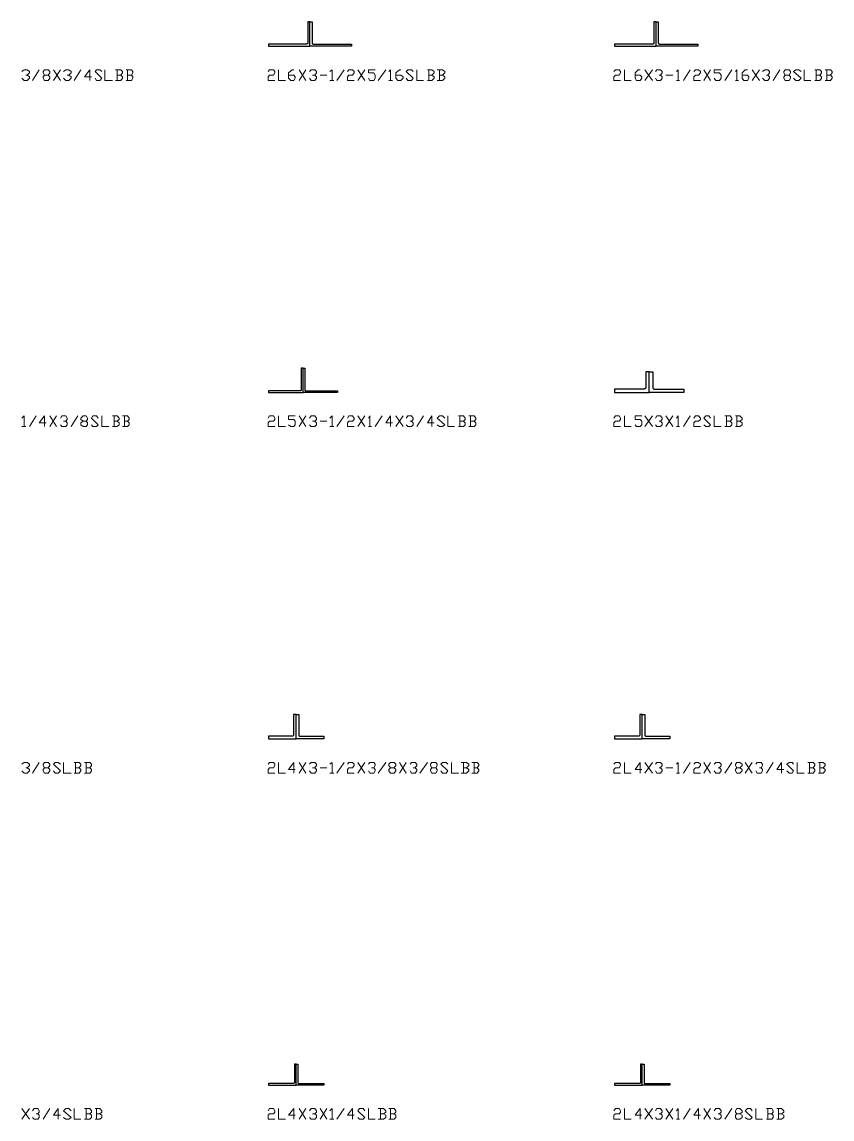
# Model space of a CAD drawing. Header units: inches. Extents: x 0 to 985, y -1555 to 12.
# Drawn here: x 864.4 to 981.4, y -1354.9 to -1196.5 of the extents above; entities that cross this region are included whole.
import ezdxf

# ---------------------------------------------------------------- set-up
doc = ezdxf.new("R2010")
doc.units = ezdxf.units.IN
doc.header["$MEASUREMENT"] = 0
doc.layers.add('AISC_STEEL', color=7, linetype='Continuous')

msp = doc.modelspace()

# ---------------------------------------------------------------- linework, layer by layer
at = {"color": 3, "lineweight": 0}
for points in [[(864.4, -1203.65), (864.72, -1203.43), (865.16, -1203.43), (865.49, -1203.65), (865.49, -1203.87), (865.16, -1204.19), (864.94, -1204.19)], [(865.92, -1204.96), (866.91, -1203.43)], [(868.21, -1204.19), (868.43, -1204.41), (868.43, -1204.63), (868.21, -1204.96), (867.67, -1204.96), (867.45, -1204.63), (867.45, -1204.41), (867.67, -1204.19), (868.21, -1204.19), (868.43, -1203.87), (868.43, -1203.65), (868.21, -1203.43), (867.67, -1203.43), (867.45, -1203.65), (867.45, -1203.87), (867.67, -1204.19)], [(868.98, -1204.96), (869.96, -1203.43)], [(868.98, -1203.43), (869.96, -1204.96)], [(870.39, -1203.65), (870.72, -1203.43), (871.16, -1203.43), (871.49, -1203.65), (871.49, -1203.87), (871.16, -1204.19), (870.94, -1204.19)], [(871.92, -1204.96), (872.9, -1203.43)], [(874.43, -1204.41), (873.45, -1204.41), (874.21, -1203.43), (874.21, -1204.96)], [(874.98, -1204.63), (875.19, -1204.96), (875.63, -1204.96), (875.96, -1204.63), (874.98, -1203.65), (875.19, -1203.43), (875.63, -1203.43), (875.96, -1203.65)], [(876.39, -1203.43), (876.39, -1204.96), (877.48, -1204.96)], [(878.68, -1204.19), (878.9, -1203.87), (878.9, -1203.65), (878.68, -1203.43), (877.92, -1203.43)], [(878.14, -1203.43), (878.14, -1204.96)], [(880.21, -1204.19), (880.43, -1203.87), (880.43, -1203.65), (880.21, -1203.43), (879.45, -1203.43)], [(879.66, -1203.43), (879.66, -1204.96)], [(899.95, -1203.65), (900.17, -1203.43), (900.71, -1203.43), (900.93, -1203.65), (900.93, -1203.87), (900.71, -1204.19), (900.17, -1204.19), (899.95, -1204.41), (899.95, -1204.96), (900.93, -1204.96)], [(901.47, -1203.43), (901.47, -1204.96), (902.46, -1204.96)], [(902.89, -1204.19), (903.66, -1204.19), (903.87, -1204.41), (903.87, -1204.63), (903.66, -1204.96), (903.22, -1204.96), (902.89, -1204.63), (902.89, -1203.87), (903.44, -1203.43), (903.66, -1203.43)], [(904.42, -1204.96), (905.4, -1203.43)], [(904.42, -1203.43), (905.4, -1204.96)], [(905.95, -1203.65), (906.16, -1203.43), (906.71, -1203.43), (906.93, -1203.65), (906.93, -1203.87), (906.71, -1204.19), (906.38, -1204.19)], [(908.89, -1203.65), (909.22, -1203.43), (909.22, -1204.96)], [(909.87, -1204.96), (910.96, -1203.43)], [(911.4, -1203.65), (911.62, -1203.43), (912.16, -1203.43), (912.38, -1203.65), (912.38, -1203.87), (912.16, -1204.19), (911.62, -1204.19), (911.4, -1204.41), (911.4, -1204.96), (912.38, -1204.96)], [(912.92, -1204.96), (913.91, -1203.43)], [(912.92, -1203.43), (913.91, -1204.96)], [(914.45, -1204.63), (914.67, -1204.96), (915.22, -1204.96), (915.43, -1204.63), (915.43, -1204.19), (915.22, -1203.87), (914.45, -1203.87), (914.45, -1203.43), (915.43, -1203.43)], [(915.87, -1204.96), (916.96, -1203.43)], [(917.4, -1203.65), (917.61, -1203.43), (917.61, -1204.96)], [(918.38, -1204.19), (919.14, -1204.19), (919.47, -1204.41), (919.47, -1204.63), (919.14, -1204.96), (918.7, -1204.96), (918.38, -1204.63), (918.38, -1203.87), (918.92, -1203.43), (919.14, -1203.43)], [(919.9, -1204.63), (920.12, -1204.96), (920.67, -1204.96), (920.89, -1204.63), (919.9, -1203.65), (920.12, -1203.43), (920.67, -1203.43), (920.89, -1203.65)], [(921.43, -1203.43), (921.43, -1204.96), (922.41, -1204.96)], [(923.61, -1204.19), (923.94, -1203.87), (923.94, -1203.65), (923.61, -1203.43), (922.96, -1203.43)], [(923.18, -1203.43), (923.18, -1204.96)], [(925.14, -1204.19), (925.47, -1203.87), (925.47, -1203.65), (925.14, -1203.43), (924.38, -1203.43)], [(924.7, -1203.43), (924.7, -1204.96)], [(949.89, -1203.65), (950.11, -1203.43), (950.66, -1203.43), (950.87, -1203.65), (950.87, -1203.87), (950.66, -1204.19), (950.11, -1204.19), (949.89, -1204.41), (949.89, -1204.96), (950.87, -1204.96)], [(951.42, -1203.43), (951.42, -1204.96), (952.4, -1204.96)], [(952.95, -1204.19), (953.71, -1204.19), (953.93, -1204.41), (953.93, -1204.63), (953.71, -1204.96), (953.16, -1204.96), (952.95, -1204.63), (952.95, -1203.87), (953.38, -1203.43), (953.71, -1203.43)], [(954.36, -1204.96), (955.45, -1203.43)], [(954.36, -1203.43), (955.45, -1204.96)], [(955.89, -1203.65), (956.11, -1203.43), (956.65, -1203.43), (956.87, -1203.65), (956.87, -1203.87), (956.65, -1204.19), (956.44, -1204.19)], [(958.94, -1203.65), (959.16, -1203.43), (959.16, -1204.96)], [(959.93, -1204.96), (960.91, -1203.43)], [(961.45, -1203.65), (961.67, -1203.43), (962.11, -1203.43), (962.43, -1203.65), (962.43, -1203.87), (962.11, -1204.19), (961.67, -1204.19), (961.45, -1204.41), (961.45, -1204.96), (962.43, -1204.96)], [(962.87, -1204.96), (963.85, -1203.43)], [(962.87, -1203.43), (963.85, -1204.96)], [(964.4, -1204.63), (964.62, -1204.96), (965.16, -1204.96), (965.38, -1204.63), (965.38, -1204.19), (965.16, -1203.87), (964.4, -1203.87), (964.4, -1203.43), (965.38, -1203.43)], [(965.92, -1204.96), (966.91, -1203.43)], [(967.45, -1203.65), (967.67, -1203.43), (967.67, -1204.96)], [(968.43, -1204.19), (969.2, -1204.19), (969.41, -1204.41), (969.41, -1204.63), (969.2, -1204.96), (968.65, -1204.96), (968.43, -1204.63), (968.43, -1203.87), (968.87, -1203.43), (969.2, -1203.43)], [(969.85, -1204.96), (970.94, -1203.43)], [(969.85, -1203.43), (970.94, -1204.96)], [(971.38, -1203.65), (971.7, -1203.43), (972.14, -1203.43), (972.36, -1203.65), (972.36, -1203.87), (972.14, -1204.19), (971.92, -1204.19)], [(972.9, -1204.96), (973.88, -1203.43)], [(975.19, -1204.19), (975.41, -1204.41), (975.41, -1204.63), (975.19, -1204.96), (974.65, -1204.96), (974.43, -1204.63), (974.43, -1204.41), (974.65, -1204.19), (975.19, -1204.19), (975.41, -1203.87), (975.41, -1203.65), (975.19, -1203.43), (974.65, -1203.43), (974.43, -1203.65), (974.43, -1203.87), (974.65, -1204.19)], [(975.85, -1204.63), (976.17, -1204.96), (976.61, -1204.96), (976.94, -1204.63), (975.85, -1203.65), (976.17, -1203.43), (976.61, -1203.43), (976.94, -1203.65)], [(977.37, -1203.43), (977.37, -1204.96), (978.36, -1204.96)], [(979.66, -1204.19), (979.88, -1203.87), (979.88, -1203.65), (979.66, -1203.43), (978.9, -1203.43)], [(979.12, -1203.43), (979.12, -1204.96)], [(981.19, -1204.19), (981.41, -1203.87), (981.41, -1203.65), (981.19, -1203.43), (980.43, -1203.43)], [(980.65, -1203.43), (980.65, -1204.96)], [(865.16, -1204.19), (865.49, -1204.41), (865.49, -1204.63), (865.16, -1204.96), (864.72, -1204.96), (864.4, -1204.63)], [(871.16, -1204.19), (871.49, -1204.41), (871.49, -1204.63), (871.16, -1204.96), (870.72, -1204.96), (870.39, -1204.63)], [(877.92, -1204.96), (878.68, -1204.96), (878.9, -1204.63), (878.9, -1204.41), (878.68, -1204.19), (878.14, -1204.19)], [(879.45, -1204.96), (880.21, -1204.96), (880.43, -1204.63), (880.43, -1204.41), (880.21, -1204.19), (879.66, -1204.19)], [(906.71, -1204.19), (906.93, -1204.41), (906.93, -1204.63), (906.71, -1204.96), (906.16, -1204.96), (905.95, -1204.63)], [(907.47, -1204.19), (908.45, -1204.19)], [(908.89, -1204.96), (909.44, -1204.96)], [(917.4, -1204.96), (917.94, -1204.96)], [(922.96, -1204.96), (923.61, -1204.96), (923.94, -1204.63), (923.94, -1204.41), (923.61, -1204.19), (923.18, -1204.19)], [(924.38, -1204.96), (925.14, -1204.96), (925.47, -1204.63), (925.47, -1204.41), (925.14, -1204.19), (924.7, -1204.19)], [(956.65, -1204.19), (956.87, -1204.41), (956.87, -1204.63), (956.65, -1204.96), (956.11, -1204.96), (955.89, -1204.63)], [(957.42, -1204.19), (958.4, -1204.19)], [(958.94, -1204.96), (959.38, -1204.96)], [(967.45, -1204.96), (967.89, -1204.96)], [(972.14, -1204.19), (972.36, -1204.41), (972.36, -1204.63), (972.14, -1204.96), (971.7, -1204.96), (971.38, -1204.63)], [(978.9, -1204.96), (979.66, -1204.96), (979.88, -1204.63), (979.88, -1204.41), (979.66, -1204.19), (979.12, -1204.19)], [(980.43, -1204.96), (981.19, -1204.96), (981.41, -1204.63), (981.41, -1204.41), (981.19, -1204.19), (980.65, -1204.19)], [(864.4, -1253.7), (864.72, -1253.38), (864.72, -1254.9)], [(865.49, -1254.9), (866.47, -1253.38)], [(867.89, -1254.36), (866.91, -1254.36), (867.67, -1253.38), (867.67, -1254.9)], [(868.43, -1254.9), (869.41, -1253.38)], [(868.43, -1253.38), (869.41, -1254.9)], [(869.96, -1253.7), (870.18, -1253.38), (870.72, -1253.38), (870.94, -1253.7), (870.94, -1253.92), (870.72, -1254.14), (870.39, -1254.14)], [(870.72, -1254.14), (870.94, -1254.36), (870.94, -1254.68), (870.72, -1254.9), (870.18, -1254.9), (869.96, -1254.68)], [(871.49, -1254.9), (872.47, -1253.38)], [(873.67, -1254.14), (873.88, -1254.36), (873.88, -1254.68), (873.67, -1254.9), (873.23, -1254.9), (872.9, -1254.68), (872.9, -1254.36), (873.23, -1254.14), (873.67, -1254.14), (873.88, -1253.92), (873.88, -1253.7), (873.67, -1253.38), (873.23, -1253.38), (872.9, -1253.7), (872.9, -1253.92), (873.23, -1254.14)], [(874.43, -1254.68), (874.65, -1254.9), (875.19, -1254.9), (875.41, -1254.68), (874.43, -1253.7), (874.65, -1253.38), (875.19, -1253.38), (875.41, -1253.7)], [(875.96, -1253.38), (875.96, -1254.9), (876.94, -1254.9)], [(878.14, -1254.14), (878.46, -1253.92), (878.46, -1253.7), (878.14, -1253.38), (877.48, -1253.38)], [(877.48, -1254.9), (878.14, -1254.9), (878.46, -1254.68), (878.46, -1254.36), (878.14, -1254.14), (877.7, -1254.14)], [(877.7, -1253.38), (877.7, -1254.9)], [(879.66, -1254.14), (879.88, -1253.92), (879.88, -1253.7), (879.66, -1253.38), (878.9, -1253.38)], [(878.9, -1254.9), (879.66, -1254.9), (879.88, -1254.68), (879.88, -1254.36), (879.66, -1254.14), (879.23, -1254.14)], [(879.23, -1253.38), (879.23, -1254.9)], [(899.95, -1253.7), (900.17, -1253.38), (900.71, -1253.38), (900.93, -1253.7), (900.93, -1253.92), (900.71, -1254.14), (900.17, -1254.14), (899.95, -1254.36), (899.95, -1254.9), (900.93, -1254.9)], [(901.47, -1253.38), (901.47, -1254.9), (902.46, -1254.9)], [(902.89, -1254.68), (903.22, -1254.9), (903.66, -1254.9), (903.87, -1254.68), (903.87, -1254.14), (903.66, -1253.92), (902.89, -1253.92), (902.89, -1253.38), (903.87, -1253.38)], [(904.42, -1254.9), (905.4, -1253.38)], [(904.42, -1253.38), (905.4, -1254.9)], [(905.95, -1253.7), (906.16, -1253.38), (906.71, -1253.38), (906.93, -1253.7), (906.93, -1253.92), (906.71, -1254.14), (906.38, -1254.14)], [(906.71, -1254.14), (906.93, -1254.36), (906.93, -1254.68), (906.71, -1254.9), (906.16, -1254.9), (905.95, -1254.68)], [(907.47, -1254.14), (908.45, -1254.14)], [(908.89, -1253.7), (909.22, -1253.38), (909.22, -1254.9)], [(909.87, -1254.9), (910.96, -1253.38)], [(911.4, -1253.7), (911.62, -1253.38), (912.16, -1253.38), (912.38, -1253.7), (912.38, -1253.92), (912.16, -1254.14), (911.62, -1254.14), (911.4, -1254.36), (911.4, -1254.9), (912.38, -1254.9)], [(912.92, -1254.9), (913.91, -1253.38)], [(912.92, -1253.38), (913.91, -1254.9)], [(914.45, -1253.7), (914.67, -1253.38), (914.67, -1254.9)], [(915.43, -1254.9), (916.41, -1253.38)], [(917.94, -1254.36), (916.96, -1254.36), (917.61, -1253.38), (917.61, -1254.9)], [(918.38, -1254.9), (919.47, -1253.38)], [(918.38, -1253.38), (919.47, -1254.9)], [(919.9, -1253.7), (920.12, -1253.38), (920.67, -1253.38), (920.89, -1253.7), (920.89, -1253.92), (920.67, -1254.14), (920.45, -1254.14)], [(920.67, -1254.14), (920.89, -1254.36), (920.89, -1254.68), (920.67, -1254.9), (920.12, -1254.9), (919.9, -1254.68)], [(921.43, -1254.9), (922.41, -1253.38)], [(923.94, -1254.36), (922.96, -1254.36), (923.61, -1253.38), (923.61, -1254.9)], [(924.38, -1254.68), (924.7, -1254.9), (925.14, -1254.9), (925.47, -1254.68), (924.38, -1253.7), (924.7, -1253.38), (925.14, -1253.38), (925.47, -1253.7)], [(925.9, -1253.38), (925.9, -1254.9), (926.88, -1254.9)], [(928.19, -1254.14), (928.41, -1253.92), (928.41, -1253.7), (928.19, -1253.38), (927.43, -1253.38)], [(927.43, -1254.9), (928.19, -1254.9), (928.41, -1254.68), (928.41, -1254.36), (928.19, -1254.14), (927.65, -1254.14)], [(927.65, -1253.38), (927.65, -1254.9)], [(929.72, -1254.14), (929.94, -1253.92), (929.94, -1253.7), (929.72, -1253.38), (928.96, -1253.38)], [(928.96, -1254.9), (929.72, -1254.9), (929.94, -1254.68), (929.94, -1254.36), (929.72, -1254.14), (929.17, -1254.14)], [(929.17, -1253.38), (929.17, -1254.9)], [(949.89, -1253.7), (950.11, -1253.38), (950.66, -1253.38), (950.87, -1253.7), (950.87, -1253.92), (950.66, -1254.14), (950.11, -1254.14), (949.89, -1254.36), (949.89, -1254.9), (950.87, -1254.9)], [(951.42, -1253.38), (951.42, -1254.9), (952.4, -1254.9)], [(952.95, -1254.68), (953.16, -1254.9), (953.71, -1254.9), (953.93, -1254.68), (953.93, -1254.14), (953.71, -1253.92), (952.95, -1253.92), (952.95, -1253.38), (953.93, -1253.38)], [(954.36, -1254.9), (955.45, -1253.38)], [(954.36, -1253.38), (955.45, -1254.9)], [(955.89, -1253.7), (956.11, -1253.38), (956.65, -1253.38), (956.87, -1253.7), (956.87, -1253.92), (956.65, -1254.14), (956.44, -1254.14)], [(956.65, -1254.14), (956.87, -1254.36), (956.87, -1254.68), (956.65, -1254.9), (956.11, -1254.9), (955.89, -1254.68)], [(957.42, -1254.9), (958.4, -1253.38)], [(957.42, -1253.38), (958.4, -1254.9)], [(958.94, -1253.7), (959.16, -1253.38), (959.16, -1254.9)], [(959.93, -1254.9), (960.91, -1253.38)], [(961.45, -1253.7), (961.67, -1253.38), (962.11, -1253.38), (962.43, -1253.7), (962.43, -1253.92), (962.11, -1254.14), (961.67, -1254.14), (961.45, -1254.36), (961.45, -1254.9), (962.43, -1254.9)], [(962.87, -1254.68), (963.2, -1254.9), (963.63, -1254.9), (963.85, -1254.68), (962.87, -1253.7), (963.2, -1253.38), (963.63, -1253.38), (963.85, -1253.7)], [(964.4, -1253.38), (964.4, -1254.9), (965.38, -1254.9)], [(966.69, -1254.14), (966.91, -1253.92), (966.91, -1253.7), (966.69, -1253.38), (965.92, -1253.38)], [(965.92, -1254.9), (966.69, -1254.9), (966.91, -1254.68), (966.91, -1254.36), (966.69, -1254.14), (966.14, -1254.14)], [(966.14, -1253.38), (966.14, -1254.9)], [(968.1, -1254.14), (968.43, -1253.92), (968.43, -1253.7), (968.1, -1253.38), (967.45, -1253.38)], [(967.45, -1254.9), (968.1, -1254.9), (968.43, -1254.68), (968.43, -1254.36), (968.1, -1254.14), (967.67, -1254.14)], [(967.67, -1253.38), (967.67, -1254.9)], [(864.4, -1254.9), (864.94, -1254.9)], [(908.89, -1254.9), (909.44, -1254.9)], [(914.45, -1254.9), (914.89, -1254.9)], [(958.94, -1254.9), (959.38, -1254.9)], [(864.4, -1303.65), (864.72, -1303.43), (865.16, -1303.43), (865.49, -1303.65), (865.49, -1303.87), (865.16, -1304.19), (864.94, -1304.19)], [(865.92, -1304.96), (866.91, -1303.43)], [(868.21, -1304.19), (868.43, -1304.41), (868.43, -1304.63), (868.21, -1304.96), (867.67, -1304.96), (867.45, -1304.63), (867.45, -1304.41), (867.67, -1304.19), (868.21, -1304.19), (868.43, -1303.87), (868.43, -1303.65), (868.21, -1303.43), (867.67, -1303.43), (867.45, -1303.65), (867.45, -1303.87), (867.67, -1304.19)], [(868.98, -1304.63), (869.2, -1304.96), (869.63, -1304.96), (869.96, -1304.63), (868.98, -1303.65), (869.2, -1303.43), (869.63, -1303.43), (869.96, -1303.65)], [(870.39, -1303.43), (870.39, -1304.96), (871.49, -1304.96)], [(872.68, -1304.19), (872.9, -1303.87), (872.9, -1303.65), (872.68, -1303.43), (871.92, -1303.43)], [(872.14, -1303.43), (872.14, -1304.96)], [(874.21, -1304.19), (874.43, -1303.87), (874.43, -1303.65), (874.21, -1303.43), (873.45, -1303.43)], [(873.67, -1303.43), (873.67, -1304.96)], [(899.95, -1303.65), (900.17, -1303.43), (900.71, -1303.43), (900.93, -1303.65), (900.93, -1303.87), (900.71, -1304.19), (900.17, -1304.19), (899.95, -1304.41), (899.95, -1304.96), (900.93, -1304.96)], [(901.47, -1303.43), (901.47, -1304.96), (902.46, -1304.96)], [(903.87, -1304.41), (902.89, -1304.41), (903.66, -1303.43), (903.66, -1304.96)], [(904.42, -1304.96), (905.4, -1303.43)], [(904.42, -1303.43), (905.4, -1304.96)], [(905.95, -1303.65), (906.16, -1303.43), (906.71, -1303.43), (906.93, -1303.65), (906.93, -1303.87), (906.71, -1304.19), (906.38, -1304.19)], [(908.89, -1303.65), (909.22, -1303.43), (909.22, -1304.96)], [(909.87, -1304.96), (910.96, -1303.43)], [(911.4, -1303.65), (911.62, -1303.43), (912.16, -1303.43), (912.38, -1303.65), (912.38, -1303.87), (912.16, -1304.19), (911.62, -1304.19), (911.4, -1304.41), (911.4, -1304.96), (912.38, -1304.96)], [(912.92, -1304.96), (913.91, -1303.43)], [(912.92, -1303.43), (913.91, -1304.96)], [(914.45, -1303.65), (914.67, -1303.43), (915.22, -1303.43), (915.43, -1303.65), (915.43, -1303.87), (915.22, -1304.19), (914.89, -1304.19)], [(915.87, -1304.96), (916.96, -1303.43)], [(918.16, -1304.19), (918.38, -1304.41), (918.38, -1304.63), (918.16, -1304.96), (917.61, -1304.96), (917.4, -1304.63), (917.4, -1304.41), (917.61, -1304.19), (918.16, -1304.19), (918.38, -1303.87), (918.38, -1303.65), (918.16, -1303.43), (917.61, -1303.43), (917.4, -1303.65), (917.4, -1303.87), (917.61, -1304.19)], [(918.92, -1304.96), (919.9, -1303.43)], [(918.92, -1303.43), (919.9, -1304.96)], [(920.45, -1303.65), (920.67, -1303.43), (921.21, -1303.43), (921.43, -1303.65), (921.43, -1303.87), (921.21, -1304.19), (920.89, -1304.19)], [(921.87, -1304.96), (922.96, -1303.43)], [(924.16, -1304.19), (924.38, -1304.41), (924.38, -1304.63), (924.16, -1304.96), (923.61, -1304.96), (923.39, -1304.63), (923.39, -1304.41), (923.61, -1304.19), (924.16, -1304.19), (924.38, -1303.87), (924.38, -1303.65), (924.16, -1303.43), (923.61, -1303.43), (923.39, -1303.65), (923.39, -1303.87), (923.61, -1304.19)], [(924.92, -1304.63), (925.14, -1304.96), (925.68, -1304.96), (925.9, -1304.63), (924.92, -1303.65), (925.14, -1303.43), (925.68, -1303.43), (925.9, -1303.65)], [(926.45, -1303.43), (926.45, -1304.96), (927.43, -1304.96)], [(928.63, -1304.19), (928.96, -1303.87), (928.96, -1303.65), (928.63, -1303.43), (927.86, -1303.43)], [(928.19, -1303.43), (928.19, -1304.96)], [(930.16, -1304.19), (930.37, -1303.87), (930.37, -1303.65), (930.16, -1303.43), (929.39, -1303.43)], [(929.72, -1303.43), (929.72, -1304.96)], [(949.89, -1303.65), (950.11, -1303.43), (950.66, -1303.43), (950.87, -1303.65), (950.87, -1303.87), (950.66, -1304.19), (950.11, -1304.19), (949.89, -1304.41), (949.89, -1304.96), (950.87, -1304.96)], [(951.42, -1303.43), (951.42, -1304.96), (952.4, -1304.96)], [(953.93, -1304.41), (952.95, -1304.41), (953.71, -1303.43), (953.71, -1304.96)], [(954.36, -1304.96), (955.45, -1303.43)], [(954.36, -1303.43), (955.45, -1304.96)], [(955.89, -1303.65), (956.11, -1303.43), (956.65, -1303.43), (956.87, -1303.65), (956.87, -1303.87), (956.65, -1304.19), (956.44, -1304.19)], [(958.94, -1303.65), (959.16, -1303.43), (959.16, -1304.96)], [(959.93, -1304.96), (960.91, -1303.43)], [(961.45, -1303.65), (961.67, -1303.43), (962.11, -1303.43), (962.43, -1303.65), (962.43, -1303.87), (962.11, -1304.19), (961.67, -1304.19), (961.45, -1304.41), (961.45, -1304.96), (962.43, -1304.96)], [(962.87, -1304.96), (963.85, -1303.43)], [(962.87, -1303.43), (963.85, -1304.96)], [(964.4, -1303.65), (964.62, -1303.43), (965.16, -1303.43), (965.38, -1303.65), (965.38, -1303.87), (965.16, -1304.19), (964.94, -1304.19)], [(965.92, -1304.96), (966.91, -1303.43)], [(968.1, -1304.19), (968.43, -1304.41), (968.43, -1304.63), (968.1, -1304.96), (967.67, -1304.96), (967.45, -1304.63), (967.45, -1304.41), (967.67, -1304.19), (968.1, -1304.19), (968.43, -1303.87), (968.43, -1303.65), (968.1, -1303.43), (967.67, -1303.43), (967.45, -1303.65), (967.45, -1303.87), (967.67, -1304.19)], [(968.87, -1304.96), (969.85, -1303.43)], [(968.87, -1303.43), (969.85, -1304.96)], [(970.4, -1303.65), (970.61, -1303.43), (971.16, -1303.43), (971.38, -1303.65), (971.38, -1303.87), (971.16, -1304.19), (970.94, -1304.19)], [(971.92, -1304.96), (972.9, -1303.43)], [(974.43, -1304.41), (973.45, -1304.41), (974.1, -1303.43), (974.1, -1304.96)], [(974.87, -1304.63), (975.19, -1304.96), (975.63, -1304.96), (975.85, -1304.63), (974.87, -1303.65), (975.19, -1303.43), (975.63, -1303.43), (975.85, -1303.65)], [(976.39, -1303.43), (976.39, -1304.96), (977.37, -1304.96)], [(978.68, -1304.19), (978.9, -1303.87), (978.9, -1303.65), (978.68, -1303.43), (977.92, -1303.43)], [(978.14, -1303.43), (978.14, -1304.96)], [(980.1, -1304.19), (980.43, -1303.87), (980.43, -1303.65), (980.1, -1303.43), (979.45, -1303.43)], [(979.66, -1303.43), (979.66, -1304.96)], [(865.16, -1304.19), (865.49, -1304.41), (865.49, -1304.63), (865.16, -1304.96), (864.72, -1304.96), (864.4, -1304.63)], [(871.92, -1304.96), (872.68, -1304.96), (872.9, -1304.63), (872.9, -1304.41), (872.68, -1304.19), (872.14, -1304.19)], [(873.45, -1304.96), (874.21, -1304.96), (874.43, -1304.63), (874.43, -1304.41), (874.21, -1304.19), (873.67, -1304.19)], [(906.71, -1304.19), (906.93, -1304.41), (906.93, -1304.63), (906.71, -1304.96), (906.16, -1304.96), (905.95, -1304.63)], [(907.47, -1304.19), (908.45, -1304.19)], [(908.89, -1304.96), (909.44, -1304.96)], [(915.22, -1304.19), (915.43, -1304.41), (915.43, -1304.63), (915.22, -1304.96), (914.67, -1304.96), (914.45, -1304.63)], [(921.21, -1304.19), (921.43, -1304.41), (921.43, -1304.63), (921.21, -1304.96), (920.67, -1304.96), (920.45, -1304.63)], [(927.86, -1304.96), (928.63, -1304.96), (928.96, -1304.63), (928.96, -1304.41), (928.63, -1304.19), (928.19, -1304.19)], [(929.39, -1304.96), (930.16, -1304.96), (930.37, -1304.63), (930.37, -1304.41), (930.16, -1304.19), (929.72, -1304.19)], [(956.65, -1304.19), (956.87, -1304.41), (956.87, -1304.63), (956.65, -1304.96), (956.11, -1304.96), (955.89, -1304.63)], [(957.42, -1304.19), (958.4, -1304.19)], [(958.94, -1304.96), (959.38, -1304.96)], [(965.16, -1304.19), (965.38, -1304.41), (965.38, -1304.63), (965.16, -1304.96), (964.62, -1304.96), (964.4, -1304.63)], [(971.16, -1304.19), (971.38, -1304.41), (971.38, -1304.63), (971.16, -1304.96), (970.61, -1304.96), (970.4, -1304.63)], [(977.92, -1304.96), (978.68, -1304.96), (978.9, -1304.63), (978.9, -1304.41), (978.68, -1304.19), (978.14, -1304.19)], [(979.45, -1304.96), (980.1, -1304.96), (980.43, -1304.63), (980.43, -1304.41), (980.1, -1304.19), (979.66, -1304.19)], [(864.4, -1354.9), (865.49, -1353.38)], [(864.4, -1353.38), (865.49, -1354.9)], [(865.92, -1353.7), (866.14, -1353.38), (866.69, -1353.38), (866.91, -1353.7), (866.91, -1353.92), (866.69, -1354.14), (866.47, -1354.14)], [(866.69, -1354.14), (866.91, -1354.36), (866.91, -1354.69), (866.69, -1354.9), (866.14, -1354.9), (865.92, -1354.69)], [(867.45, -1354.9), (868.43, -1353.38)], [(869.96, -1354.36), (868.98, -1354.36), (869.63, -1353.38), (869.63, -1354.9)], [(870.39, -1354.69), (870.72, -1354.9), (871.16, -1354.9), (871.49, -1354.69), (870.39, -1353.7), (870.72, -1353.38), (871.16, -1353.38), (871.49, -1353.7)], [(871.92, -1353.38), (871.92, -1354.9), (872.9, -1354.9)], [(874.21, -1354.14), (874.43, -1353.92), (874.43, -1353.7), (874.21, -1353.38), (873.45, -1353.38)], [(873.45, -1354.9), (874.21, -1354.9), (874.43, -1354.69), (874.43, -1354.36), (874.21, -1354.14), (873.67, -1354.14)], [(873.67, -1353.38), (873.67, -1354.9)], [(875.63, -1354.14), (875.96, -1353.92), (875.96, -1353.7), (875.63, -1353.38), (874.98, -1353.38)], [(874.98, -1354.9), (875.63, -1354.9), (875.96, -1354.69), (875.96, -1354.36), (875.63, -1354.14), (875.19, -1354.14)], [(875.19, -1353.38), (875.19, -1354.9)], [(899.95, -1353.7), (900.17, -1353.38), (900.71, -1353.38), (900.93, -1353.7), (900.93, -1353.92), (900.71, -1354.14), (900.17, -1354.14), (899.95, -1354.36), (899.95, -1354.9), (900.93, -1354.9)], [(901.47, -1353.38), (901.47, -1354.9), (902.46, -1354.9)], [(903.87, -1354.36), (902.89, -1354.36), (903.66, -1353.38), (903.66, -1354.9)], [(904.42, -1354.9), (905.4, -1353.38)], [(904.42, -1353.38), (905.4, -1354.9)], [(905.95, -1353.7), (906.16, -1353.38), (906.71, -1353.38), (906.93, -1353.7), (906.93, -1353.92), (906.71, -1354.14), (906.38, -1354.14)], [(906.71, -1354.14), (906.93, -1354.36), (906.93, -1354.69), (906.71, -1354.9), (906.16, -1354.9), (905.95, -1354.69)], [(907.47, -1354.9), (908.45, -1353.38)], [(907.47, -1353.38), (908.45, -1354.9)], [(908.89, -1353.7), (909.22, -1353.38), (909.22, -1354.9)], [(909.87, -1354.9), (910.96, -1353.38)], [(912.38, -1354.36), (911.4, -1354.36), (912.16, -1353.38), (912.16, -1354.9)], [(912.92, -1354.69), (913.14, -1354.9), (913.69, -1354.9), (913.91, -1354.69), (912.92, -1353.7), (913.14, -1353.38), (913.69, -1353.38), (913.91, -1353.7)], [(914.45, -1353.38), (914.45, -1354.9), (915.43, -1354.9)], [(916.63, -1354.14), (916.96, -1353.92), (916.96, -1353.7), (916.63, -1353.38), (915.87, -1353.38)], [(915.87, -1354.9), (916.63, -1354.9), (916.96, -1354.69), (916.96, -1354.36), (916.63, -1354.14), (916.2, -1354.14)], [(916.2, -1353.38), (916.2, -1354.9)], [(918.16, -1354.14), (918.38, -1353.92), (918.38, -1353.7), (918.16, -1353.38), (917.4, -1353.38)], [(917.4, -1354.9), (918.16, -1354.9), (918.38, -1354.69), (918.38, -1354.36), (918.16, -1354.14), (917.61, -1354.14)], [(917.61, -1353.38), (917.61, -1354.9)], [(949.89, -1353.7), (950.11, -1353.38), (950.66, -1353.38), (950.87, -1353.7), (950.87, -1353.92), (950.66, -1354.14), (950.11, -1354.14), (949.89, -1354.36), (949.89, -1354.9), (950.87, -1354.9)], [(951.42, -1353.38), (951.42, -1354.9), (952.4, -1354.9)], [(953.93, -1354.36), (952.95, -1354.36), (953.71, -1353.38), (953.71, -1354.9)], [(954.36, -1354.9), (955.45, -1353.38)], [(954.36, -1353.38), (955.45, -1354.9)], [(955.89, -1353.7), (956.11, -1353.38), (956.65, -1353.38), (956.87, -1353.7), (956.87, -1353.92), (956.65, -1354.14), (956.44, -1354.14)], [(956.65, -1354.14), (956.87, -1354.36), (956.87, -1354.69), (956.65, -1354.9), (956.11, -1354.9), (955.89, -1354.69)], [(957.42, -1354.9), (958.4, -1353.38)], [(957.42, -1353.38), (958.4, -1354.9)], [(958.94, -1353.7), (959.16, -1353.38), (959.16, -1354.9)], [(959.93, -1354.9), (960.91, -1353.38)], [(962.43, -1354.36), (961.45, -1354.36), (962.11, -1353.38), (962.11, -1354.9)], [(962.87, -1354.9), (963.85, -1353.38)], [(962.87, -1353.38), (963.85, -1354.9)], [(964.4, -1353.7), (964.62, -1353.38), (965.16, -1353.38), (965.38, -1353.7), (965.38, -1353.92), (965.16, -1354.14), (964.94, -1354.14)], [(965.16, -1354.14), (965.38, -1354.36), (965.38, -1354.69), (965.16, -1354.9), (964.62, -1354.9), (964.4, -1354.69)], [(965.92, -1354.9), (966.91, -1353.38)], [(968.1, -1354.14), (968.43, -1354.36), (968.43, -1354.69), (968.1, -1354.9), (967.67, -1354.9), (967.45, -1354.69), (967.45, -1354.36), (967.67, -1354.14), (968.1, -1354.14), (968.43, -1353.92), (968.43, -1353.7), (968.1, -1353.38), (967.67, -1353.38), (967.45, -1353.7), (967.45, -1353.92), (967.67, -1354.14)], [(968.87, -1354.69), (969.2, -1354.9), (969.63, -1354.9), (969.85, -1354.69), (968.87, -1353.7), (969.2, -1353.38), (969.63, -1353.38), (969.85, -1353.7)], [(970.4, -1353.38), (970.4, -1354.9), (971.38, -1354.9)], [(972.69, -1354.14), (972.9, -1353.92), (972.9, -1353.7), (972.69, -1353.38), (971.92, -1353.38)], [(971.92, -1354.9), (972.69, -1354.9), (972.9, -1354.69), (972.9, -1354.36), (972.69, -1354.14), (972.14, -1354.14)], [(972.14, -1353.38), (972.14, -1354.9)], [(974.1, -1354.14), (974.43, -1353.92), (974.43, -1353.7), (974.1, -1353.38), (973.45, -1353.38)], [(973.45, -1354.9), (974.1, -1354.9), (974.43, -1354.69), (974.43, -1354.36), (974.1, -1354.14), (973.67, -1354.14)], [(973.67, -1353.38), (973.67, -1354.9)], [(908.89, -1354.9), (909.44, -1354.9)], [(958.94, -1354.9), (959.38, -1354.9)]]:
    msp.add_lwpolyline(points, dxfattribs=at)
at = {"layer": 'AISC_STEEL'}
for points in [[(900, -1200), (906, -1200), (906, -1196.5), (905.69, -1196.5), (905.69, -1199.53), (905.69, -1199.55), (905.68, -1199.57), (905.68, -1199.59), (905.67, -1199.61), (905.65, -1199.63), (905.64, -1199.64), (905.63, -1199.65), (905.61, -1199.67), (905.59, -1199.68), (905.57, -1199.68), (905.55, -1199.69), (905.53, -1199.69), (900, -1199.69)], [(912, -1200), (906, -1200), (906, -1196.5), (906.31, -1196.5), (906.31, -1199.53), (906.31, -1199.55), (906.32, -1199.57), (906.32, -1199.59), (906.33, -1199.61), (906.35, -1199.63), (906.36, -1199.64), (906.37, -1199.65), (906.39, -1199.67), (906.41, -1199.68), (906.43, -1199.68), (906.45, -1199.69), (906.47, -1199.69), (912, -1199.69)], [(950, -1200), (956, -1200), (956, -1196.5), (955.69, -1196.5), (955.69, -1199.53), (955.69, -1199.55), (955.68, -1199.57), (955.68, -1199.59), (955.67, -1199.61), (955.65, -1199.63), (955.64, -1199.64), (955.63, -1199.65), (955.61, -1199.67), (955.59, -1199.68), (955.57, -1199.68), (955.55, -1199.69), (955.53, -1199.69), (950, -1199.69)], [(962, -1200), (956, -1200), (956, -1196.5), (956.31, -1196.5), (956.31, -1199.53), (956.31, -1199.55), (956.32, -1199.57), (956.32, -1199.59), (956.33, -1199.61), (956.35, -1199.63), (956.36, -1199.64), (956.37, -1199.65), (956.39, -1199.67), (956.41, -1199.68), (956.43, -1199.68), (956.45, -1199.69), (956.47, -1199.69), (962, -1199.69)], [(900, -1250), (905, -1250), (905, -1246.5), (904.75, -1246.5), (904.75, -1249.62), (904.75, -1249.64), (904.75, -1249.66), (904.74, -1249.67), (904.73, -1249.69), (904.72, -1249.7), (904.71, -1249.71), (904.7, -1249.72), (904.69, -1249.73), (904.67, -1249.74), (904.66, -1249.75), (904.64, -1249.75), (904.62, -1249.75), (900, -1249.75)], [(910, -1250), (905, -1250), (905, -1246.5), (905.25, -1246.5), (905.25, -1249.62), (905.25, -1249.64), (905.25, -1249.66), (905.26, -1249.67), (905.27, -1249.69), (905.28, -1249.7), (905.29, -1249.71), (905.3, -1249.72), (905.31, -1249.73), (905.33, -1249.74), (905.34, -1249.75), (905.36, -1249.75), (905.38, -1249.75), (910, -1249.75)], [(950, -1250), (955, -1250), (955, -1247), (954.5, -1247), (954.5, -1249.25), (954.5, -1249.28), (954.49, -1249.31), (954.49, -1249.33), (954.48, -1249.36), (954.46, -1249.38), (954.45, -1249.41), (954.43, -1249.43), (954.41, -1249.45), (954.38, -1249.46), (954.36, -1249.48), (954.33, -1249.49), (954.31, -1249.49), (954.28, -1249.5), (954.25, -1249.5), (950, -1249.5)], [(960, -1250), (955, -1250), (955, -1247), (955.5, -1247), (955.5, -1249.25), (955.5, -1249.28), (955.51, -1249.31), (955.51, -1249.33), (955.52, -1249.36), (955.54, -1249.38), (955.55, -1249.41), (955.57, -1249.43), (955.59, -1249.45), (955.62, -1249.46), (955.64, -1249.48), (955.67, -1249.49), (955.69, -1249.49), (955.72, -1249.5), (955.75, -1249.5), (960, -1249.5)], [(900, -1300), (904, -1300), (904, -1296.5), (903.62, -1296.5), (903.62, -1299.44), (903.62, -1299.46), (903.62, -1299.49), (903.61, -1299.51), (903.6, -1299.53), (903.59, -1299.55), (903.57, -1299.57), (903.55, -1299.59), (903.53, -1299.6), (903.51, -1299.61), (903.49, -1299.62), (903.46, -1299.62), (903.44, -1299.62), (900, -1299.62)], [(908, -1300), (904, -1300), (904, -1296.5), (904.38, -1296.5), (904.38, -1299.44), (904.38, -1299.46), (904.38, -1299.49), (904.39, -1299.51), (904.4, -1299.53), (904.41, -1299.55), (904.43, -1299.57), (904.45, -1299.59), (904.47, -1299.6), (904.49, -1299.61), (904.51, -1299.62), (904.54, -1299.62), (904.56, -1299.62), (908, -1299.62)], [(950, -1300), (954, -1300), (954, -1296.5), (953.62, -1296.5), (953.62, -1299.44), (953.62, -1299.46), (953.62, -1299.49), (953.61, -1299.51), (953.6, -1299.53), (953.59, -1299.55), (953.57, -1299.57), (953.55, -1299.59), (953.53, -1299.6), (953.51, -1299.61), (953.49, -1299.62), (953.46, -1299.62), (953.44, -1299.62), (950, -1299.62)], [(958, -1300), (954, -1300), (954, -1296.5), (954.38, -1296.5), (954.38, -1299.44), (954.38, -1299.46), (954.38, -1299.49), (954.39, -1299.51), (954.4, -1299.53), (954.41, -1299.55), (954.43, -1299.57), (954.45, -1299.59), (954.47, -1299.6), (954.49, -1299.61), (954.51, -1299.62), (954.54, -1299.62), (954.56, -1299.62), (958, -1299.62)], [(900, -1350), (904, -1350), (904, -1347), (903.75, -1347), (903.75, -1349.62), (903.75, -1349.64), (903.75, -1349.66), (903.74, -1349.67), (903.73, -1349.69), (903.72, -1349.7), (903.71, -1349.71), (903.7, -1349.72), (903.69, -1349.73), (903.67, -1349.74), (903.66, -1349.75), (903.64, -1349.75), (903.62, -1349.75), (900, -1349.75)], [(908, -1350), (904, -1350), (904, -1347), (904.25, -1347), (904.25, -1349.62), (904.25, -1349.64), (904.25, -1349.66), (904.26, -1349.67), (904.27, -1349.69), (904.28, -1349.7), (904.29, -1349.71), (904.3, -1349.72), (904.31, -1349.73), (904.33, -1349.74), (904.34, -1349.75), (904.36, -1349.75), (904.38, -1349.75), (908, -1349.75)], [(950, -1350), (954, -1350), (954, -1347), (953.75, -1347), (953.75, -1349.62), (953.75, -1349.64), (953.75, -1349.66), (953.74, -1349.67), (953.73, -1349.69), (953.72, -1349.7), (953.71, -1349.71), (953.7, -1349.72), (953.69, -1349.73), (953.67, -1349.74), (953.66, -1349.75), (953.64, -1349.75), (953.62, -1349.75), (950, -1349.75)], [(958, -1350), (954, -1350), (954, -1347), (954.25, -1347), (954.25, -1349.62), (954.25, -1349.64), (954.25, -1349.66), (954.26, -1349.67), (954.27, -1349.69), (954.28, -1349.7), (954.29, -1349.71), (954.3, -1349.72), (954.31, -1349.73), (954.33, -1349.74), (954.34, -1349.75), (954.36, -1349.75), (954.38, -1349.75), (958, -1349.75)]]:
    msp.add_lwpolyline(points, close=True, dxfattribs=at)

doc.saveas('drawing.dxf')
